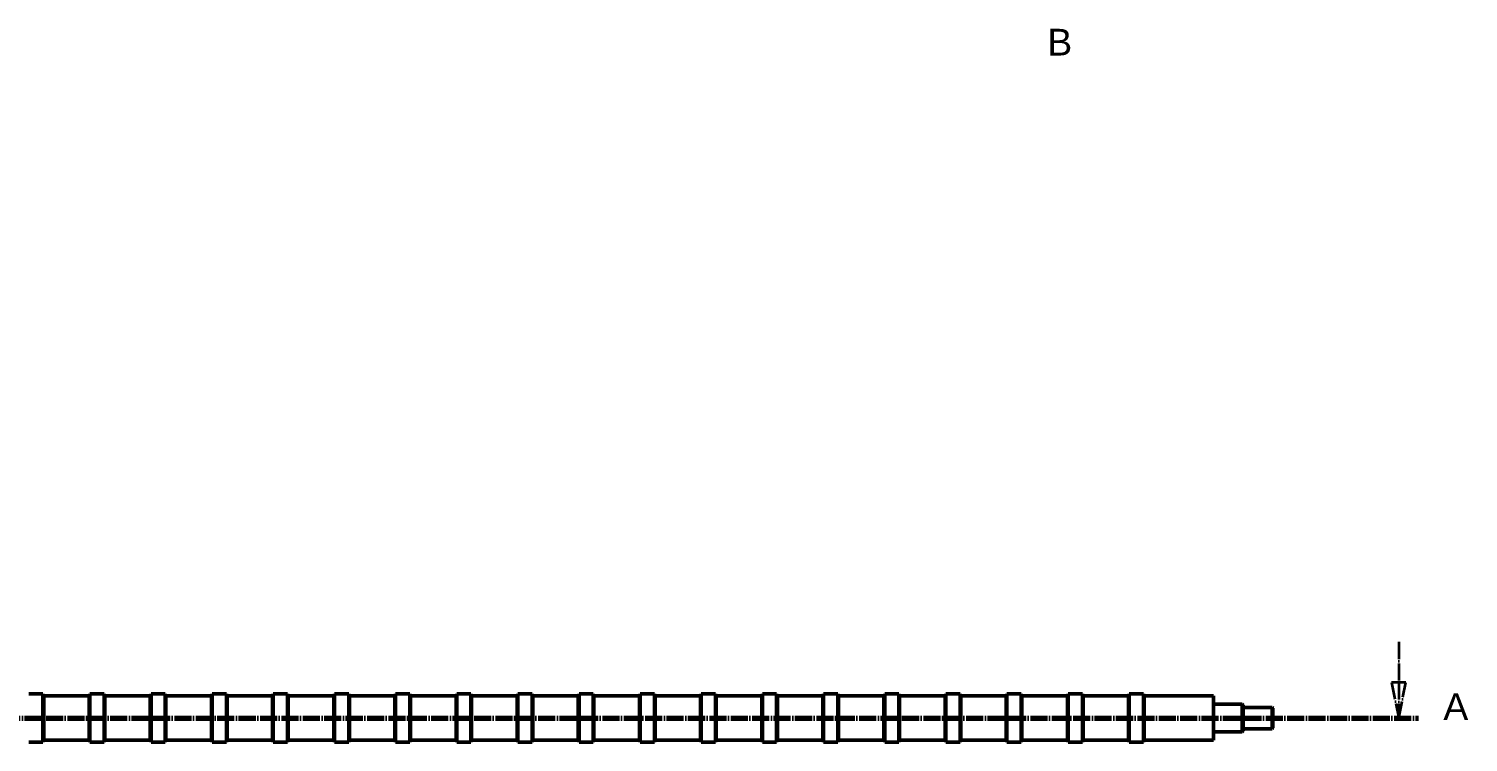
# Model space of a CAD drawing. Header units: millimetres. Extents: x 9918 to 13133, y 6712 to 8883.
# Drawn here: x 11108 to 13133, y 6712 to 7715 of the extents above; entities that cross this region are included whole.
import ezdxf

# ---------------------------------------------------------------- set-up
doc = ezdxf.new("R2010")
doc.units = ezdxf.units.MM
doc.linetypes.add('ACAD_ISO04W100', pattern=[30, 24, -3, 0, -3])
doc.linetypes.add('JIS_09_15', pattern=[18.9, 15, -0.9, 0.6, -0.9, 0.6, -0.9])
doc.layers.add('切断線', color=3, linetype='JIS_09_15', lineweight=70)
doc.layers.add('外形線', color=7, linetype='Continuous', lineweight=50)
doc.styles.add('Text Style14', font='ARIAL.TTF')

# ---------------------------------------------------------------- blocks, each defined once
blk = doc.blocks.new('A-A')
at = {"layer": '切断線', "linetype": 'ACAD_ISO04W100', "lineweight": 35}
for p, q in [((3046.5, 107), (3046.5, 50)), ((3036.5, 50), (3046.5, 0)), ((3056.5, 50), (3036.5, 50)), ((3046.5, 50), (3046.5, 0)), ((3046.5, 0), (3056.5, 50))]:
    blk.add_line(p, q, dxfattribs=at)
at = {"layer": '切断線', "linetype": 'ACAD_ISO04W100', "lineweight": 70}
blk.add_line((0, 0), (3074.5, 0), dxfattribs=at)
at = {"layer": '切断線', "linetype": 'ACAD_ISO04W100', "lineweight": 35}
blk.add_lwpolyline([(3036.5, 50), (3046.5, 0), (3056.5, 50), (3036.5, 50)], dxfattribs=at)
at = {"layer": '切断線'}
blk.add_solid([(3036.5, 50), (3046.5, 0), (3056.5, 50), (3036.5, 50)], dxfattribs=at)

msp = doc.modelspace()

# ---------------------------------------------------------------- linework, layer by layer
at = {"layer": '外形線'}
for p, q in [((11127.9, 6780.3), (11107.9, 6780.3)), ((11127.9, 6780.3), (11127.9, 6712.3)), ((11128.9, 6777.3), (11128.9, 6715.3)), ((11192.9, 6777.3), (11128.9, 6777.3)), ((11192.9, 6715.3), (11192.9, 6777.3)), ((11193.9, 6780.3), (11193.9, 6712.3)), ((11213.9, 6780.3), (11193.9, 6780.3)), ((11213.9, 6780.3), (11213.9, 6712.3)), ((11214.9, 6777.3), (11214.9, 6715.3)), ((11278.9, 6777.3), (11214.9, 6777.3)), ((11278.9, 6715.3), (11278.9, 6777.3)), ((11279.9, 6780.3), (11279.9, 6712.3)), ((11299.9, 6780.3), (11279.9, 6780.3)), ((11299.9, 6780.3), (11299.9, 6712.3)), ((11300.9, 6777.3), (11300.9, 6715.3)), ((11364.9, 6777.3), (11300.9, 6777.3)), ((11364.9, 6715.3), (11364.9, 6777.3)), ((11365.9, 6780.3), (11365.9, 6712.3)), ((11385.9, 6780.3), (11365.9, 6780.3)), ((11385.9, 6780.3), (11385.9, 6712.3)), ((11386.9, 6777.3), (11386.9, 6715.3)), ((11450.9, 6777.3), (11386.9, 6777.3)), ((11450.9, 6715.3), (11450.9, 6777.3)), ((11451.9, 6780.3), (11451.9, 6712.3)), ((11471.9, 6780.3), (11451.9, 6780.3)), ((11471.9, 6780.3), (11471.9, 6712.3)), ((11472.9, 6777.3), (11472.9, 6715.3)), ((11536.9, 6777.3), (11472.9, 6777.3)), ((11536.9, 6715.3), (11536.9, 6777.3)), ((11537.9, 6780.3), (11537.9, 6712.3)), ((11557.9, 6780.3), (11537.9, 6780.3)), ((11557.9, 6780.3), (11557.9, 6712.3)), ((11558.9, 6777.3), (11558.9, 6715.3)), ((11622.9, 6777.3), (11558.9, 6777.3)), ((11622.9, 6715.3), (11622.9, 6777.3)), ((11623.9, 6780.3), (11623.9, 6712.3)), ((11643.9, 6780.3), (11623.9, 6780.3)), ((11643.9, 6780.3), (11643.9, 6712.3)), ((11644.9, 6777.3), (11644.9, 6715.3)), ((11708.9, 6777.3), (11644.9, 6777.3)), ((11708.9, 6715.3), (11708.9, 6777.3)), ((11709.9, 6780.3), (11709.9, 6712.3)), ((11729.9, 6780.3), (11709.9, 6780.3)), ((11729.9, 6780.3), (11729.9, 6712.3)), ((11730.9, 6777.3), (11730.9, 6715.3)), ((11794.9, 6777.3), (11730.9, 6777.3)), ((11794.9, 6715.3), (11794.9, 6777.3)), ((11815.9, 6780.3), (11795.9, 6780.3)), ((11795.9, 6780.3), (11795.9, 6712.3)), ((11815.9, 6780.3), (11815.9, 6712.3)), ((11816.9, 6777.3), (11816.9, 6715.3)), ((11880.9, 6777.3), (11816.9, 6777.3)), ((11880.9, 6715.3), (11880.9, 6777.3)), ((11881.9, 6780.3), (11881.9, 6712.3)), ((11901.9, 6780.3), (11881.9, 6780.3)), ((11901.9, 6780.3), (11901.9, 6712.3)), ((11902.9, 6777.3), (11902.9, 6715.3)), ((11966.9, 6777.3), (11902.9, 6777.3)), ((11966.9, 6715.3), (11966.9, 6777.3)), ((11967.9, 6780.3), (11967.9, 6712.3)), ((11987.9, 6780.3), (11967.9, 6780.3)), ((11987.9, 6780.3), (11987.9, 6712.3)), ((11988.9, 6777.3), (11988.9, 6715.3)), ((12052.9, 6777.3), (11988.9, 6777.3)), ((12052.9, 6715.3), (12052.9, 6777.3)), ((12053.9, 6780.3), (12053.9, 6712.3)), ((12073.9, 6780.3), (12053.9, 6780.3)), ((12073.9, 6780.3), (12073.9, 6712.3)), ((12074.9, 6777.3), (12074.9, 6715.3)), ((12138.9, 6777.3), (12074.9, 6777.3)), ((12138.9, 6715.3), (12138.9, 6777.3)), ((12139.9, 6780.3), (12139.9, 6712.3)), ((12159.9, 6780.3), (12139.9, 6780.3)), ((12159.9, 6780.3), (12159.9, 6712.3)), ((12160.9, 6777.3), (12160.9, 6715.3)), ((12224.9, 6777.3), (12160.9, 6777.3)), ((12224.9, 6715.3), (12224.9, 6777.3)), ((12225.9, 6780.3), (12225.9, 6712.3)), ((12245.9, 6780.3), (12225.9, 6780.3)), ((12245.9, 6780.3), (12245.9, 6712.3)), ((12246.9, 6777.3), (12246.9, 6715.3)), ((12310.9, 6777.3), (12246.9, 6777.3)), ((12310.9, 6715.3), (12310.9, 6777.3)), ((12311.9, 6780.3), (12311.9, 6712.3)), ((12331.9, 6780.3), (12311.9, 6780.3)), ((12331.9, 6780.3), (12331.9, 6712.3)), ((12332.9, 6777.3), (12332.9, 6715.3)), ((12396.9, 6777.3), (12332.9, 6777.3)), ((12396.9, 6715.3), (12396.9, 6777.3)), ((12397.9, 6780.3), (12397.9, 6712.3)), ((12417.9, 6780.3), (12397.9, 6780.3)), ((12417.9, 6780.3), (12417.9, 6712.3)), ((12418.9, 6777.3), (12418.9, 6715.3)), ((12482.9, 6777.3), (12418.9, 6777.3)), ((12482.9, 6715.3), (12482.9, 6777.3)), ((12483.9, 6780.3), (12483.9, 6712.3)), ((12503.9, 6780.3), (12483.9, 6780.3)), ((12503.9, 6780.3), (12503.9, 6712.3)), ((12504.9, 6777.3), (12504.9, 6715.3)), ((12568.9, 6777.3), (12504.9, 6777.3)), ((12568.9, 6715.3), (12568.9, 6777.3)), ((12569.9, 6780.3), (12569.9, 6712.3)), ((12589.9, 6780.3), (12569.9, 6780.3)), ((12589.9, 6780.3), (12589.9, 6712.3)), ((12590.9, 6777.3), (12590.9, 6715.3)), ((12654.9, 6777.3), (12590.9, 6777.3)), ((12654.9, 6715.3), (12654.9, 6777.3)), ((12655.9, 6780.3), (12655.9, 6712.3)), ((12675.9, 6780.3), (12655.9, 6780.3)), ((12675.9, 6780.3), (12675.9, 6712.3)), ((12676.9, 6777.3), (12676.9, 6715.3)), ((12774.4, 6777.3), (12676.9, 6777.3)), ((12774.4, 6777.3), (12774.4, 6715.3)), ((12774.4, 6765.8), (12814.9, 6765.8)), ((12814.9, 6726.8), (12814.9, 6765.8)), ((12815.9, 6764.8), (12814.9, 6765.8)), ((12815.9, 6764.8), (12815.9, 6727.8)), ((12815.9, 6761.3), (12856.9, 6761.3)), ((12856.9, 6731.3), (12856.9, 6761.3)), ((12857.9, 6760.3), (12856.9, 6761.3)), ((12857.9, 6760.3), (12857.9, 6732.3)), ((12774.4, 6726.8), (12814.9, 6726.8)), ((12815.9, 6727.8), (12814.9, 6726.8)), ((12815.9, 6731.3), (12856.9, 6731.3)), ((12857.9, 6732.3), (12856.9, 6731.3)), ((11127.9, 6712.3), (11107.9, 6712.3)), ((11192.9, 6715.3), (11128.9, 6715.3)), ((11213.9, 6712.3), (11193.9, 6712.3)), ((11278.9, 6715.3), (11214.9, 6715.3)), ((11299.9, 6712.3), (11279.9, 6712.3)), ((11364.9, 6715.3), (11300.9, 6715.3)), ((11385.9, 6712.3), (11365.9, 6712.3)), ((11450.9, 6715.3), (11386.9, 6715.3)), ((11471.9, 6712.3), (11451.9, 6712.3)), ((11536.9, 6715.3), (11472.9, 6715.3)), ((11557.9, 6712.3), (11537.9, 6712.3)), ((11622.9, 6715.3), (11558.9, 6715.3)), ((11643.9, 6712.3), (11623.9, 6712.3)), ((11708.9, 6715.3), (11644.9, 6715.3)), ((11729.9, 6712.3), (11709.9, 6712.3)), ((11794.9, 6715.3), (11730.9, 6715.3)), ((11815.9, 6712.3), (11795.9, 6712.3)), ((11880.9, 6715.3), (11816.9, 6715.3)), ((11901.9, 6712.3), (11881.9, 6712.3)), ((11966.9, 6715.3), (11902.9, 6715.3)), ((11987.9, 6712.3), (11967.9, 6712.3)), ((12052.9, 6715.3), (11988.9, 6715.3)), ((12073.9, 6712.3), (12053.9, 6712.3)), ((12138.9, 6715.3), (12074.9, 6715.3)), ((12159.9, 6712.3), (12139.9, 6712.3)), ((12224.9, 6715.3), (12160.9, 6715.3)), ((12245.9, 6712.3), (12225.9, 6712.3)), ((12310.9, 6715.3), (12246.9, 6715.3)), ((12331.9, 6712.3), (12311.9, 6712.3)), ((12396.9, 6715.3), (12332.9, 6715.3)), ((12417.9, 6712.3), (12397.9, 6712.3)), ((12482.9, 6715.3), (12418.9, 6715.3)), ((12503.9, 6712.3), (12483.9, 6712.3)), ((12568.9, 6715.3), (12504.9, 6715.3)), ((12589.9, 6712.3), (12569.9, 6712.3)), ((12654.9, 6715.3), (12590.9, 6715.3)), ((12675.9, 6712.3), (12655.9, 6712.3)), ((12774.4, 6715.3), (12676.9, 6715.3))]:
    msp.add_line(p, q, dxfattribs=at).dxf.unprotected_set("ltscale", 0)
for centre, start, end in [((11128.9, 6778.3), 180, 270), ((11192.9, 6778.3), 270, 0), ((11214.9, 6778.3), 180, 270), ((11278.9, 6778.3), 270, 0), ((11300.9, 6778.3), 180, 270), ((11364.9, 6778.3), 270, 0), ((11386.9, 6778.3), 180, 270), ((11450.9, 6778.3), 270, 0), ((11472.9, 6778.3), 180, 270), ((11536.9, 6778.3), 270, 0), ((11558.9, 6778.3), 180, 270), ((11622.9, 6778.3), 270, 0), ((11644.9, 6778.3), 180, 270), ((11708.9, 6778.3), 270, 0), ((11730.9, 6778.3), 180, 270), ((11794.9, 6778.3), 270, 0), ((11816.9, 6778.3), 180, 270), ((11880.9, 6778.3), 270, 0), ((11902.9, 6778.3), 180, 270), ((11966.9, 6778.3), 270, 0), ((11988.9, 6778.3), 180, 270), ((12052.9, 6778.3), 270, 0), ((12074.9, 6778.3), 180, 270), ((12138.9, 6778.3), 270, 0), ((12160.9, 6778.3), 180, 270), ((12224.9, 6778.3), 270, 0), ((12246.9, 6778.3), 180, 270), ((12310.9, 6778.3), 270, 0), ((12332.9, 6778.3), 180, 270), ((12396.9, 6778.3), 270, 0), ((12418.9, 6778.3), 180, 270), ((12482.9, 6778.3), 270, 0), ((12504.9, 6778.3), 180, 270), ((12568.9, 6778.3), 270, 0), ((12590.9, 6778.3), 180, 270), ((12654.9, 6778.3), 270, 0), ((12676.9, 6778.3), 180, 270), ((11128.9, 6714.3), 90, 180), ((11192.9, 6714.3), 0, 90), ((11214.9, 6714.3), 90, 180), ((11278.9, 6714.3), 0, 90), ((11300.9, 6714.3), 90, 180), ((11364.9, 6714.3), 0, 90), ((11386.9, 6714.3), 90, 180), ((11450.9, 6714.3), 0, 90), ((11472.9, 6714.3), 90, 180), ((11536.9, 6714.3), 0, 90), ((11558.9, 6714.3), 90, 180), ((11622.9, 6714.3), 0, 90), ((11644.9, 6714.3), 90, 180), ((11708.9, 6714.3), 0, 90), ((11730.9, 6714.3), 90, 180), ((11794.9, 6714.3), 0, 90), ((11816.9, 6714.3), 90, 180), ((11880.9, 6714.3), 0, 90), ((11902.9, 6714.3), 90, 180), ((11966.9, 6714.3), 0, 90), ((11988.9, 6714.3), 90, 180), ((12052.9, 6714.3), 0, 90), ((12074.9, 6714.3), 90, 180), ((12138.9, 6714.3), 0, 90), ((12160.9, 6714.3), 90, 180), ((12224.9, 6714.3), 0, 90), ((12246.9, 6714.3), 90, 180), ((12310.9, 6714.3), 0, 90), ((12332.9, 6714.3), 90, 180), ((12396.9, 6714.3), 0, 90), ((12418.9, 6714.3), 90, 180), ((12482.9, 6714.3), 0, 90), ((12504.9, 6714.3), 90, 180), ((12568.9, 6714.3), 0, 90), ((12590.9, 6714.3), 90, 180), ((12654.9, 6714.3), 0, 90), ((12676.9, 6714.3), 90, 180)]:
    msp.add_arc(centre, 1, start, end, dxfattribs=at).dxf.unprotected_set("ltscale", 0)

# ---------------------------------------------------------------- block references
msp.add_blockref('A-A', (9988.4, 6746.2))

# ---------------------------------------------------------------- texts
at = {"layer": '切断線', "style": 'Text Style14'}
msp.add_text('B', height=37.5, dxfattribs=at).set_placement((12540.7, 7677.6))
at = {"layer": '切断線', "insert": (13097.8, 6743.7), "char_height": 37.5, "attachment_point": 7, "style": 'Text Style14'}
msp.add_mtext('A', dxfattribs=at)

doc.saveas('drawing.dxf')
